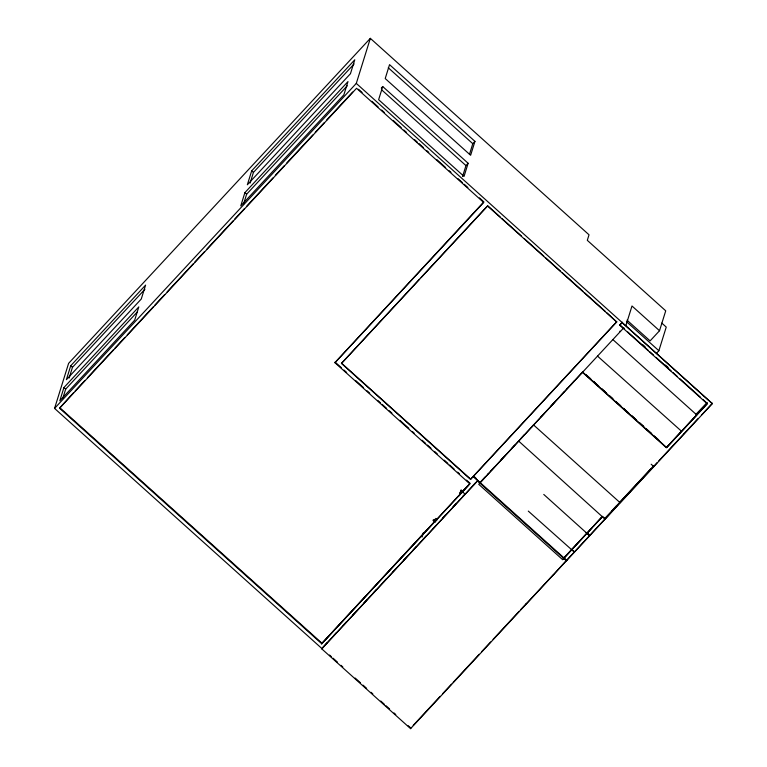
<?xml version="1.0" encoding="UTF-8"?>
<svg xmlns="http://www.w3.org/2000/svg" width="767" height="767" viewBox="0 0 767 767"><rect width="100%" height="100%" fill="white"/><g stroke="black" fill="none" stroke-linecap="round" stroke-linejoin="round"><path stroke-width="1.15" d="M459.452 495.722L460.133 493.478L459.529 492.932L461.14 491.206M370.336 38.35L356.3 83.392L712.313 403.634L410.575 728.65L321.766 648.872L477.726 480.65L321.872 648.527L54.562 408.408L68.599 363.366L370.336 38.35L589.027 234.798L587.301 240.33L665.727 310.817L659.524 330.73L650.1 340.893L627.003 320.146M63.929 387.565L59.807 400.815L134.695 320.146L138.817 306.896L63.929 387.565L65.674 389.128L62.923 397.958M70.717 365.773L66.384 379.684L141.272 299.015L145.605 285.103L70.717 365.773L72.462 367.335L69.126 378.035M479.423 197.876L483.862 201.874L334.93 362.695L469.893 483.929L321.622 643.647L59.538 408.217L73.555 392.714M244.894 192.642L240.771 205.892L343.865 94.84L347.988 81.59L244.894 192.642L246.638 194.204L243.542 204.147M251.681 170.849L247.348 184.761L350.452 73.709L354.776 59.797L251.681 170.849L253.426 172.422L250.09 183.112M382.723 86.537L378.63 99.691L464.035 176.41L468.129 163.266L382.723 86.537L381.285 88.09M606.975 312.888L616.687 321.948L470.526 479.375L341.449 363.424L419.472 279.198M462.559 176.544L465.972 165.595L468.129 163.266M469.462 154.397L472.788 143.697L474.955 141.368L389.54 64.649L385.207 78.55L470.622 155.279L474.955 141.368M435.148 520.966L321.507 643.983L467.966 485.616M321.766 648.872L326.857 642.947M422.051 537.053L423.451 532.557M464.869 494.303L462.559 496.594M470.526 479.375L616.764 321.689M566.391 560.821L479.864 483.095L480.094 482.443M480.439 482.098L480.257 482.673L566.784 560.399L566.986 559.737L553.477 574.732M410.575 728.65L410.786 727.998L408.13 725.62M518.645 441.073L605.058 519.173L618.825 503.938M567.427 388.533L566.669 388.457M562.604 559.632L602.488 516.469L562.604 559.632L478.742 484.303L582.776 371.822L581.156 373.587M526.277 604.032L526.478 603.38L520.774 609.516M619.755 325.208L622.248 322.293L619.755 325.208L707.26 403.816L666.437 447.784L582.575 372.455M625.91 325.544L631.989 305.995L659.524 330.73M528.29 511.1L574.291 552.058M587.014 533.314L591.98 527.734M589.679 535.74L587.119 532.969M604.789 518.454L653.551 465.981L653.887 466.326L620.426 502.366L620.043 502.021L651.106 468.608M656.514 353.271L658.872 350.73L666.245 327.078L661.806 323.099M620.426 502.212L620.235 502.816L533.717 425.091L533.899 424.487L531.502 427.075M582.69 372.081L666.542 447.439L696.724 414.909L612.871 339.58M681.47 431.198L597.522 356.118M684.135 433.595L658.853 460.804M503.296 457.468L503.344 457.372M589.804 535.261L586.161 532.451M487.707 474.533L487.879 474.035M574.176 552.432L574.349 551.933M72.462 367.335L144.905 289.303M253.426 172.422L354.086 63.987M65.674 389.128L137.303 311.968M246.638 194.204L347.298 85.779M54.562 408.408L356.3 83.392M75.185 390.959L84.945 380.442M87.39 377.815L113.43 349.771M115.06 348.017L124.82 337.499M127.264 334.863L153.304 306.819M154.934 305.065L164.694 294.547M167.139 291.911L193.179 263.867M194.808 262.113L204.568 251.595M207.013 248.968L233.053 220.915M234.683 219.161L244.443 208.643M246.888 206.016L272.927 177.963M275.372 175.336L284.317 165.691M286.762 163.064L312.802 135.011M315.247 132.384L324.192 122.739M326.637 120.112L352.676 92.069M59.538 408.217L356.559 88.282L483.68 202.469L334.93 362.695M421.102 277.453L487.678 205.738L500.142 216.927M341.449 363.424L487.601 205.997L616.687 321.948M434.247 520.17L435.857 518.444L437.526 519.815M442.559 518.137L445.79 514.571M452.952 506.939L456.192 503.373M333.377 635.929L336.636 632.42M343.156 625.402L346.416 621.884M352.935 614.866L357.01 610.474M363.52 603.456L366.779 599.947M373.299 592.929L376.559 589.42M383.078 582.393L386.338 578.884M392.857 571.866L396.117 568.357M403.452 560.456L406.702 556.947M413.221 549.92L416.481 546.411M423 539.393L426.26 535.884M432.78 528.866L436.04 525.347M472.971 485.578L475.396 482.961M481.216 481.235L485.06 477.093M491.129 470.526L494.523 466.902M500.909 460.018L504.935 455.694M511.416 448.705L514.667 445.205M521.119 438.254L524.312 434.812M541.099 416.74L544.302 413.288M550.696 406.395L554.694 402.09M561.099 395.197L564.301 391.745M570.715 384.842L574.742 380.48M479.96 482.788L623.868 327.73M620.551 331.555L619.841 331.181M696.024 414.276L707.107 402.502M564.023 557.638L586.343 533.803M593.6 525.989L602.507 516.402L605.173 518.799L566.506 560.447L563.841 558.05M666.542 447.439L707.366 403.471L702.946 399.502M612.085 510.64L616.831 505.482M413.231 725.361L440.114 696.398M442.559 693.771L451.523 684.116M453.153 682.362L479.222 654.28M481.666 651.643L490.631 641.989M493.076 639.362L519.144 611.27M653.963 466.096L657.252 462.539M684.116 433.614L697.855 418.82M526.373 603.715L553.573 574.425M701.757 414.765L712.438 403.269M388.275 67.774L472.788 143.697M381.448 89.672L465.972 165.595M626.466 321.622L658.872 350.73M622.142 322.639L712.313 403.634M358.525 89.279L362.082 92.471M371.861 101.254L378.083 106.843M381.64 110.045L384.305 112.433M393.193 120.419L401.189 127.61M403.864 130.006L406.529 132.403M414.525 139.584L417.19 141.981M418.974 143.582L423.413 147.571M426.97 150.763L428.753 152.365M436.749 159.546L445.637 167.532M449.194 170.725L450.977 172.326M458.081 178.711L462.53 182.709M464.303 184.301L467.86 187.493M642.449 344.421L645.095 346.809M665.449 365.082L668.095 367.47M501.925 218.528L521.512 236.121M524.177 238.518L543.765 256.111M545.548 257.712L560.677 271.307M562.46 272.908L582.939 291.297M584.713 292.898L605.192 311.297M619.861 324.863L624.28 328.832M627.818 332.006L648.144 350.27M649.917 351.861L653.446 355.035M656.101 357.412L671.125 370.912M672.899 372.503L677.319 376.472M679.965 378.85L700.3 397.114M620.733 405.925L616.313 401.956L620.724 405.954M631.327 415.436L636.62 420.191L631.318 415.465M651.164 464.227L653.839 466.633M571.875 549.584L574.521 551.962M476.058 478.32L473.488 476.01L473.306 476.614L480.161 482.779L473.412 476.269M477.62 480.995L479.912 483.047M341.526 363.165L470.612 479.116M335.112 362.101L341.325 367.681M343.99 370.077L346.655 372.465M355.533 380.442L363.529 387.623M367.077 390.815L369.742 393.203M377.738 400.384L380.394 402.771M382.177 404.372L386.616 408.36M389.272 410.748L391.937 413.145M399.933 420.326L408.811 428.302M412.358 431.485L414.142 433.087M422.128 440.268L425.685 443.451M427.459 445.052L431.006 448.244M434.563 451.427L437.228 453.824M444.333 460.2L447.88 463.393M449.654 464.994L454.093 468.982M457.65 472.165L459.423 473.766M466.528 480.142L470.075 483.335L462.348 491.666L464.955 494.015M463.373 491.896L461.197 489.95L460.536 490.659L462.75 492.644M435.857 521.618L433.643 519.633L432.981 520.342L435.157 522.289M59.721 407.622L321.804 643.043M329.551 655.028L331.315 656.619M333.089 658.201L337.499 662.17M341.027 665.334L342.801 666.926M355.159 678.028L360.452 682.783M363.107 685.171L366.636 688.344M371.055 692.304L372.82 693.895M380.768 701.028L384.296 704.202M386.06 705.784L389.588 708.957M394.008 712.927L395.772 714.508M587.158 532.873L589.65 535.769L543.765 494.437M590.715 378.965L586.304 374.996L590.705 378.994M598.663 386.098L593.37 381.343L598.653 386.127M606.611 393.231L601.309 388.476L606.601 393.26M612.785 398.782L609.257 395.619L612.775 398.811M628.672 413.058L623.379 408.303L628.662 413.087M643.686 426.538L639.266 422.579L643.676 426.567M651.624 433.671L646.332 428.916L651.614 433.7M658.69 440.018L654.27 436.059L658.68 440.047"/></g></svg>
